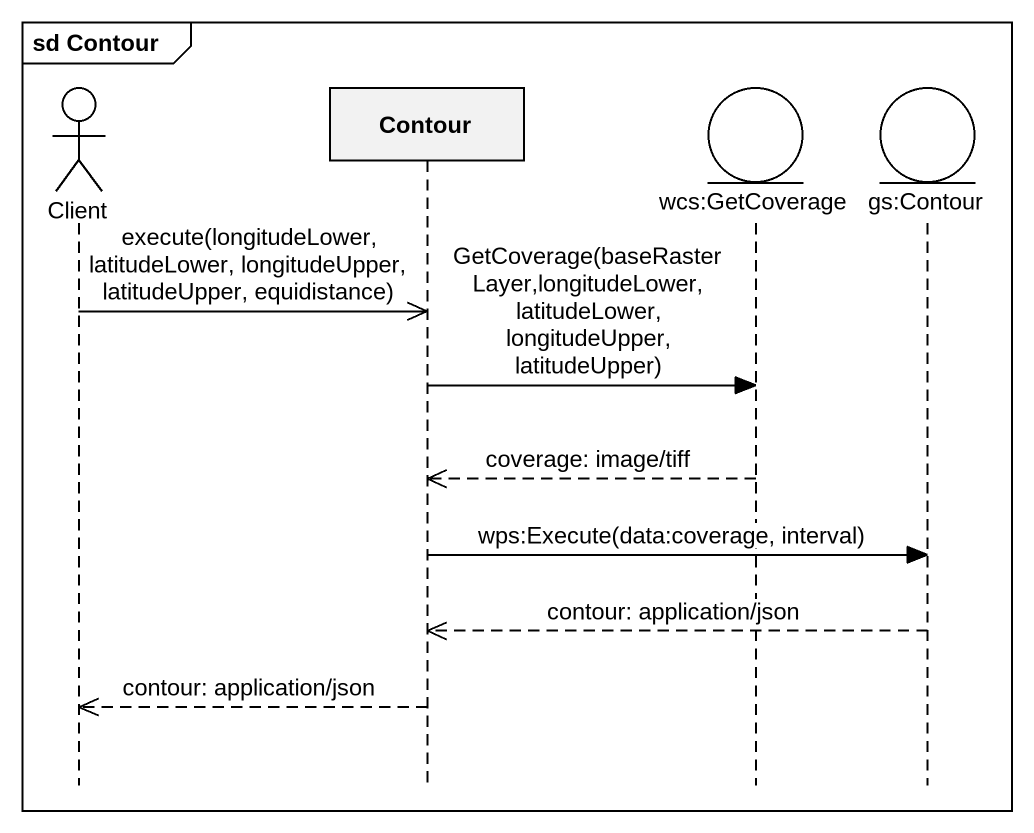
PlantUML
@startuml
mainframe sd Contour
hide footbox
actor Client
participant Contour
entity "wcs:GetCoverage" as wcs_GetCoverage
entity "gs:Contour" as gs_Contour

Client ->> Contour : execute(longitudeLower, latitudeLower, longitudeUpper, latitudeUpper, equidistance)
Contour -> wcs_GetCoverage : GetCoverage(baseRasterLayer,longitudeLower, latitudeLower, longitudeUpper, latitudeUpper)
wcs_GetCoverage -->> Contour : coverage: image/tiff
Contour -> gs_Contour : wps:Execute(data:coverage, interval)
gs_Contour -->> Contour : contour: application/json
Contour -->> Client : contour: application/json
@enduml
